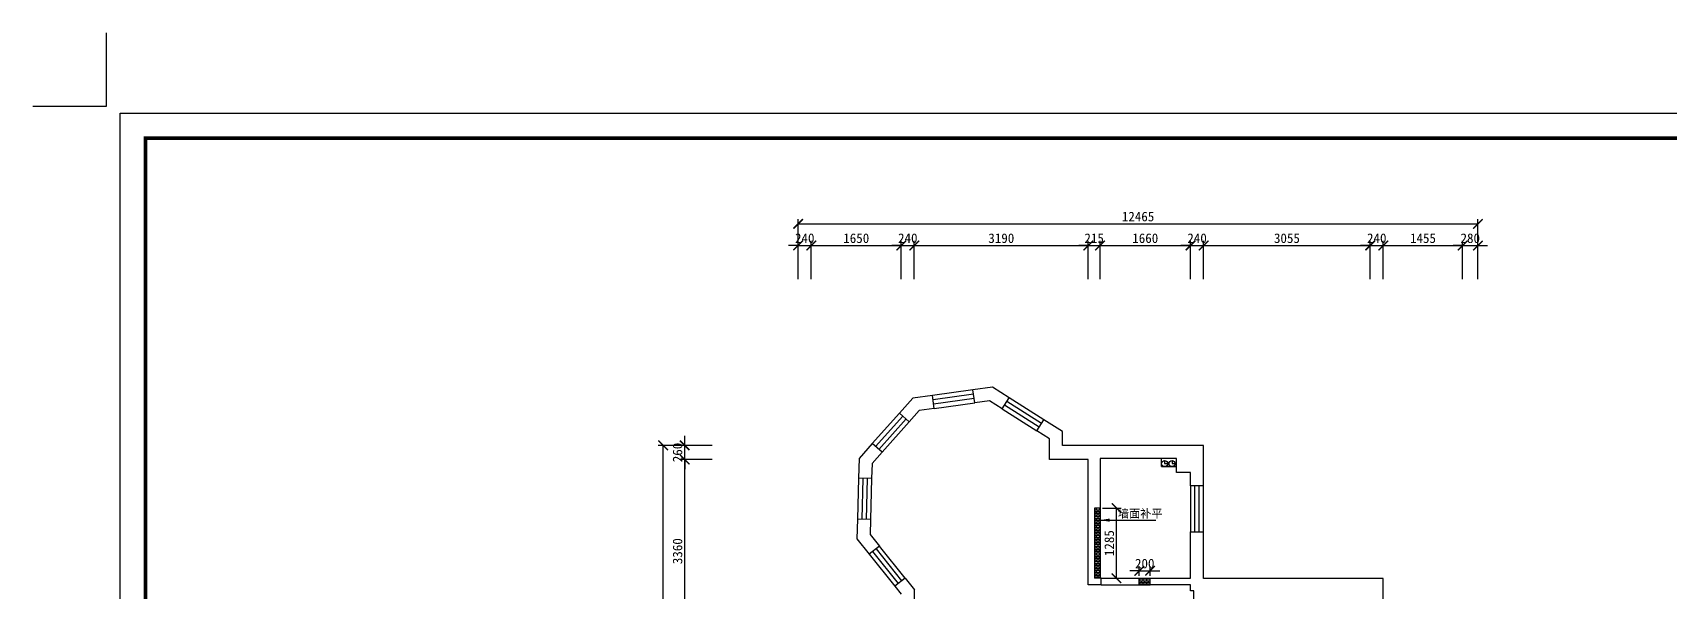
# Model space of a CAD drawing. Header units: millimetres. Extents: x -1705246 to 222838, y -3231245 to 126310.
# Drawn here: x -54845 to -24833, y 100624 to 110864 of the extents above; entities that cross this region are included whole.
import ezdxf

# ---------------------------------------------------------------- set-up
doc = ezdxf.new("R2010")
doc.units = ezdxf.units.MM
doc.header["$PDMODE"] = 35
doc.layers.add('0-01图框模板说明', color=2, linetype='Continuous')
doc.layers.add('0-02图框细线', color=136, linetype='Continuous')
doc.layers.add('Z not print', color=8, linetype='Continuous', plot=False)
doc.styles.get("Standard").update_dxf_attribs({"font": ''})
doc.styles.add('仿宋', font='')
doc.styles.get('Standard').set_extended_font_data('SimSun')
doc.styles.get('仿宋').set_extended_font_data('SimSun')
doc.dimstyles.new('ISO-25', dxfattribs={"dimscale": 70, "dimtxt": 2.5, "dimasz": 2.5, "dimexe": 1.25, "dimexo": 0.625, "dimtad": 1, "dimdec": 0, "dimtxsty": 'Standard', "dimblk": 'ARCHTICK', "dimcen": 2.5, "dimclrd": 251, "dimclre": 251, "dimclrt": 3, "dimadec": 0, "dimazin": 0, "dimtfac": 1, "dimtdec": 0, "dimtix": 1, "dimtmove": 2, "dimatfit": 3, "dimfxl": 1, "dimarcsym": 0})
pattern_1 = [(0, (0, 91991.57), (0, 31.75), []), (90, (0, 91991.57), (-63.5, 4e-15), [31.75, -31.75]), (90, (31.75, 91991.57), (-63.5, 4e-15), [-31.75, 31.75])]

# ---------------------------------------------------------------- blocks, each defined once
blk = doc.blocks.new('_ArchTick')
at = {"color": 0, "linetype": 'ByBlock', "const_width": 0.15}
blk.add_lwpolyline([(-0.5, -0.5), (0.5, 0.5)], dxfattribs=at)
blk = doc.blocks.new('*D284')
at = {"color": 251, "lineweight": -2}
for p, q in [((-42386, 103039), (-42976, 103039)), ((-42889, 99679), (-42889, 103039)), ((-42386, 99679), (-42976, 99679))]:
    blk.add_line(p, q, dxfattribs=at)
at = {"layer": 'Defpoints', "color": 0}
for p in [(-42889, 103039), (-42342, 103039), (-42342, 99679)]:
    blk.add_point(p, dxfattribs=at)
at = {"color": 251, "lineweight": -2, "xscale": 175, "yscale": 175, "zscale": 175}
for p, rotation in [((-42889, 103039), 90), ((-42889, 99679), 270)]:
    blk.add_blockref('_ArchTick', p, dxfattribs=dict(at, rotation=rotation))
at = {"color": 3, "insert": (-43020, 101359), "char_height": 175, "attachment_point": 5, "rotation": 90}
blk.add_mtext('3360', dxfattribs=at)
blk = doc.blocks.new('*D285')
at = {"color": 251, "lineweight": -2}
for p, q in [((-42386, 103299), (-42976, 103299)), ((-42889, 103299), (-42889, 103474)), ((-42889, 103039), (-42889, 103299)), ((-42386, 103039), (-42976, 103039)), ((-42889, 103039), (-42889, 102864))]:
    blk.add_line(p, q, dxfattribs=at)
at = {"layer": 'Defpoints', "color": 0}
for p in [(-42889, 103299), (-42342, 103299), (-42342, 103039)]:
    blk.add_point(p, dxfattribs=at)
at = {"color": 251, "lineweight": -2, "xscale": 175, "yscale": 175, "zscale": 175}
for p, rotation in [((-42889, 103299), 270), ((-42889, 103039), 90)]:
    blk.add_blockref('_ArchTick', p, dxfattribs=dict(at, rotation=rotation))
at = {"color": 3, "insert": (-43020, 103169), "char_height": 175, "attachment_point": 5, "rotation": 90}
blk.add_mtext('260', dxfattribs=at)
blk = doc.blocks.new('*D306')
at = {"color": 251, "lineweight": -2}
for p, q in [((-40808, 106964), (-40983, 106964)), ((-40808, 106344), (-40808, 107052)), ((-40808, 106964), (-40568, 106964)), ((-40568, 106344), (-40568, 107052)), ((-40568, 106964), (-40393, 106964))]:
    blk.add_line(p, q, dxfattribs=at)
at = {"layer": 'Defpoints', "color": 0}
for p in [(-40568, 106964), (-40808, 106301), (-40568, 106301)]:
    blk.add_point(p, dxfattribs=at)
at = {"color": 251, "lineweight": -2, "xscale": 175, "yscale": 175, "zscale": 175}
blk.add_blockref('_ArchTick', (-40808, 106964), dxfattribs=at)
at = {"color": 251, "lineweight": -2, "xscale": 175, "yscale": 175, "zscale": 175, "rotation": 180}
blk.add_blockref('_ArchTick', (-40568, 106964), dxfattribs=at)
at = {"color": 3, "insert": (-40688, 107096), "char_height": 175, "attachment_point": 5}
blk.add_mtext('240', dxfattribs=at)
blk = doc.blocks.new('*D307')
at = {"color": 251, "lineweight": -2}
for p, q in [((-40568, 106344), (-40568, 107052)), ((-40568, 106964), (-38918, 106964)), ((-38918, 106344), (-38918, 107052))]:
    blk.add_line(p, q, dxfattribs=at)
at = {"layer": 'Defpoints', "color": 0}
for p in [(-38918, 106964), (-40568, 106301), (-38918, 106301)]:
    blk.add_point(p, dxfattribs=at)
at = {"color": 251, "lineweight": -2, "xscale": 175, "yscale": 175, "zscale": 175, "rotation": 180}
blk.add_blockref('_ArchTick', (-40568, 106964), dxfattribs=at)
at = {"color": 251, "lineweight": -2, "xscale": 175, "yscale": 175, "zscale": 175}
blk.add_blockref('_ArchTick', (-38918, 106964), dxfattribs=at)
at = {"color": 3, "insert": (-39743, 107096), "char_height": 175, "attachment_point": 5}
blk.add_mtext('1650', dxfattribs=at)
blk = doc.blocks.new('*D308')
at = {"color": 251, "lineweight": -2}
for p, q in [((-38918, 106964), (-39093, 106964)), ((-38918, 106344), (-38918, 107052)), ((-38918, 106964), (-38678, 106964)), ((-38678, 106344), (-38678, 107052)), ((-38678, 106964), (-38503, 106964))]:
    blk.add_line(p, q, dxfattribs=at)
at = {"layer": 'Defpoints', "color": 0}
for p in [(-38678, 106964), (-38918, 106301), (-38678, 106301)]:
    blk.add_point(p, dxfattribs=at)
at = {"color": 251, "lineweight": -2, "xscale": 175, "yscale": 175, "zscale": 175}
blk.add_blockref('_ArchTick', (-38918, 106964), dxfattribs=at)
at = {"color": 251, "lineweight": -2, "xscale": 175, "yscale": 175, "zscale": 175, "rotation": 180}
blk.add_blockref('_ArchTick', (-38678, 106964), dxfattribs=at)
at = {"color": 3, "insert": (-38798, 107096), "char_height": 175, "attachment_point": 5}
blk.add_mtext('240', dxfattribs=at)
blk = doc.blocks.new('*D309')
at = {"color": 251, "lineweight": -2}
for p, q in [((-38678, 106344), (-38678, 107052)), ((-38678, 106964), (-35488, 106964)), ((-35488, 106344), (-35488, 107052))]:
    blk.add_line(p, q, dxfattribs=at)
at = {"layer": 'Defpoints', "color": 0}
for p in [(-35488, 106964), (-38678, 106301), (-35488, 106301)]:
    blk.add_point(p, dxfattribs=at)
at = {"color": 251, "lineweight": -2, "xscale": 175, "yscale": 175, "zscale": 175, "rotation": 180}
blk.add_blockref('_ArchTick', (-38678, 106964), dxfattribs=at)
at = {"color": 251, "lineweight": -2, "xscale": 175, "yscale": 175, "zscale": 175}
blk.add_blockref('_ArchTick', (-35488, 106964), dxfattribs=at)
at = {"color": 3, "insert": (-37083, 107096), "char_height": 175, "attachment_point": 5}
blk.add_mtext('3190', dxfattribs=at)
blk = doc.blocks.new('*D310')
at = {"color": 251, "lineweight": -2}
for p, q in [((-35488, 106964), (-35663, 106964)), ((-35488, 106344), (-35488, 107052)), ((-35488, 106964), (-35273, 106964)), ((-35273, 106344), (-35273, 107052)), ((-35273, 106964), (-35098, 106964))]:
    blk.add_line(p, q, dxfattribs=at)
at = {"layer": 'Defpoints', "color": 0}
for p in [(-35273, 106964), (-35488, 106301), (-35273, 106301)]:
    blk.add_point(p, dxfattribs=at)
at = {"color": 251, "lineweight": -2, "xscale": 175, "yscale": 175, "zscale": 175}
blk.add_blockref('_ArchTick', (-35488, 106964), dxfattribs=at)
at = {"color": 251, "lineweight": -2, "xscale": 175, "yscale": 175, "zscale": 175, "rotation": 180}
blk.add_blockref('_ArchTick', (-35273, 106964), dxfattribs=at)
at = {"color": 3, "insert": (-35380, 107096), "char_height": 175, "attachment_point": 5}
blk.add_mtext('215', dxfattribs=at)
blk = doc.blocks.new('*D311')
at = {"color": 251, "lineweight": -2}
for p, q in [((-35273, 106344), (-35273, 107052)), ((-35273, 106964), (-33613, 106964)), ((-33613, 106344), (-33613, 107052))]:
    blk.add_line(p, q, dxfattribs=at)
at = {"layer": 'Defpoints', "color": 0}
for p in [(-33613, 106964), (-35273, 106301), (-33613, 106301)]:
    blk.add_point(p, dxfattribs=at)
at = {"color": 251, "lineweight": -2, "xscale": 175, "yscale": 175, "zscale": 175, "rotation": 180}
blk.add_blockref('_ArchTick', (-35273, 106964), dxfattribs=at)
at = {"color": 251, "lineweight": -2, "xscale": 175, "yscale": 175, "zscale": 175}
blk.add_blockref('_ArchTick', (-33613, 106964), dxfattribs=at)
at = {"color": 3, "insert": (-34443, 107096), "char_height": 175, "attachment_point": 5}
blk.add_mtext('1660', dxfattribs=at)
blk = doc.blocks.new('*D312')
at = {"color": 251, "lineweight": -2}
for p, q in [((-33613, 106964), (-33788, 106964)), ((-33613, 106344), (-33613, 107052)), ((-33613, 106964), (-33373, 106964)), ((-33373, 106344), (-33373, 107052)), ((-33373, 106964), (-33198, 106964))]:
    blk.add_line(p, q, dxfattribs=at)
at = {"layer": 'Defpoints', "color": 0}
for p in [(-33373, 106964), (-33613, 106301), (-33373, 106301)]:
    blk.add_point(p, dxfattribs=at)
at = {"color": 251, "lineweight": -2, "xscale": 175, "yscale": 175, "zscale": 175}
blk.add_blockref('_ArchTick', (-33613, 106964), dxfattribs=at)
at = {"color": 251, "lineweight": -2, "xscale": 175, "yscale": 175, "zscale": 175, "rotation": 180}
blk.add_blockref('_ArchTick', (-33373, 106964), dxfattribs=at)
at = {"color": 3, "insert": (-33493, 107096), "char_height": 175, "attachment_point": 5}
blk.add_mtext('240', dxfattribs=at)
blk = doc.blocks.new('*D313')
at = {"color": 251, "lineweight": -2}
for p, q in [((-33373, 106344), (-33373, 107052)), ((-33373, 106964), (-30318, 106964)), ((-30318, 106344), (-30318, 107052))]:
    blk.add_line(p, q, dxfattribs=at)
at = {"layer": 'Defpoints', "color": 0}
for p in [(-30318, 106964), (-33373, 106301), (-30318, 106301)]:
    blk.add_point(p, dxfattribs=at)
at = {"color": 251, "lineweight": -2, "xscale": 175, "yscale": 175, "zscale": 175, "rotation": 180}
blk.add_blockref('_ArchTick', (-33373, 106964), dxfattribs=at)
at = {"color": 251, "lineweight": -2, "xscale": 175, "yscale": 175, "zscale": 175}
blk.add_blockref('_ArchTick', (-30318, 106964), dxfattribs=at)
at = {"color": 3, "insert": (-31845, 107096), "char_height": 175, "attachment_point": 5}
blk.add_mtext('3055', dxfattribs=at)
blk = doc.blocks.new('*D314')
at = {"color": 251, "lineweight": -2}
for p, q in [((-30318, 106964), (-30493, 106964)), ((-30318, 106344), (-30318, 107052)), ((-30318, 106964), (-30078, 106964)), ((-30078, 106344), (-30078, 107052)), ((-30078, 106964), (-29903, 106964))]:
    blk.add_line(p, q, dxfattribs=at)
at = {"layer": 'Defpoints', "color": 0}
for p in [(-30078, 106964), (-30318, 106301), (-30078, 106301)]:
    blk.add_point(p, dxfattribs=at)
at = {"color": 251, "lineweight": -2, "xscale": 175, "yscale": 175, "zscale": 175}
blk.add_blockref('_ArchTick', (-30318, 106964), dxfattribs=at)
at = {"color": 251, "lineweight": -2, "xscale": 175, "yscale": 175, "zscale": 175, "rotation": 180}
blk.add_blockref('_ArchTick', (-30078, 106964), dxfattribs=at)
at = {"color": 3, "insert": (-30198, 107096), "char_height": 175, "attachment_point": 5}
blk.add_mtext('240', dxfattribs=at)
blk = doc.blocks.new('*D315')
at = {"color": 251, "lineweight": -2}
for p, q in [((-30078, 106344), (-30078, 107052)), ((-30078, 106964), (-28623, 106964)), ((-28623, 106344), (-28623, 107052))]:
    blk.add_line(p, q, dxfattribs=at)
at = {"layer": 'Defpoints', "color": 0}
for p in [(-28623, 106964), (-30078, 106301), (-28623, 106301)]:
    blk.add_point(p, dxfattribs=at)
at = {"color": 251, "lineweight": -2, "xscale": 175, "yscale": 175, "zscale": 175, "rotation": 180}
blk.add_blockref('_ArchTick', (-30078, 106964), dxfattribs=at)
at = {"color": 251, "lineweight": -2, "xscale": 175, "yscale": 175, "zscale": 175}
blk.add_blockref('_ArchTick', (-28623, 106964), dxfattribs=at)
at = {"color": 3, "insert": (-29350, 107096), "char_height": 175, "attachment_point": 5}
blk.add_mtext('1455', dxfattribs=at)
blk = doc.blocks.new('*D316')
at = {"color": 251, "lineweight": -2}
for p, q in [((-28623, 106964), (-28798, 106964)), ((-28623, 106344), (-28623, 107052)), ((-28623, 106964), (-28343, 106964)), ((-28343, 106344), (-28343, 107052)), ((-28343, 106964), (-28168, 106964))]:
    blk.add_line(p, q, dxfattribs=at)
at = {"layer": 'Defpoints', "color": 0}
for p in [(-28343, 106964), (-28623, 106301), (-28343, 106301)]:
    blk.add_point(p, dxfattribs=at)
at = {"color": 251, "lineweight": -2, "xscale": 175, "yscale": 175, "zscale": 175}
blk.add_blockref('_ArchTick', (-28623, 106964), dxfattribs=at)
at = {"color": 251, "lineweight": -2, "xscale": 175, "yscale": 175, "zscale": 175, "rotation": 180}
blk.add_blockref('_ArchTick', (-28343, 106964), dxfattribs=at)
at = {"color": 3, "insert": (-28483, 107096), "char_height": 175, "attachment_point": 5}
blk.add_mtext('280', dxfattribs=at)
blk = doc.blocks.new('hgggg')
at = {"layer": '0-01图框模板说明', "color": 2, "const_width": 0.724}
blk.add_lwpolyline([(3637.38, 670.41), (3637.38, 383.41), (3227.38, 383.41), (3227.38, 670.41)], close=True, dxfattribs=at)
at = {"layer": '0-02图框细线'}
blk.add_lwpolyline([(3642.38, 675.41), (3642.38, 378.41), (3222.38, 378.41), (3222.38, 675.41)], close=True, dxfattribs=at)
at = {"layer": 'Z not print', "color": 5}
blk.add_lwpolyline([(3219.62, 691.34), (3219.62, 676.74), (3205.02, 676.74)], dxfattribs=at)
blk = doc.blocks.new('*D321')
at = {"color": 251, "lineweight": -2}
for p, q in [((-34553, 101000), (-34728, 101000)), ((-34553, 100908), (-34553, 101087)), ((-34553, 101000), (-34353, 101000)), ((-34353, 100908), (-34353, 101087)), ((-34353, 101000), (-34178, 101000))]:
    blk.add_line(p, q, dxfattribs=at)
at = {"layer": 'Defpoints', "color": 0}
for p in [(-34553, 100864), (-34353, 101000), (-34353, 100864)]:
    blk.add_point(p, dxfattribs=at)
at = {"color": 251, "lineweight": -2, "xscale": 175, "yscale": 175, "zscale": 175}
blk.add_blockref('_ArchTick', (-34553, 101000), dxfattribs=at)
at = {"color": 251, "lineweight": -2, "xscale": 175, "yscale": 175, "zscale": 175, "rotation": 180}
blk.add_blockref('_ArchTick', (-34353, 101000), dxfattribs=at)
at = {"color": 3, "insert": (-34453, 101131), "char_height": 175, "attachment_point": 5}
blk.add_mtext('200', dxfattribs=at)
blk = doc.blocks.new('*D322')
at = {"color": 251, "lineweight": -2}
for p, q in [((-35229, 102149), (-34883, 102149)), ((-34971, 100864), (-34971, 102149)), ((-35229, 100864), (-34883, 100864))]:
    blk.add_line(p, q, dxfattribs=at)
at = {"layer": 'Defpoints', "color": 0}
for p in [(-35273, 102149), (-34971, 102149), (-35273, 100864)]:
    blk.add_point(p, dxfattribs=at)
at = {"color": 251, "lineweight": -2, "xscale": 175, "yscale": 175, "zscale": 175}
for p, rotation in [((-34971, 102149), 90), ((-34971, 100864), 270)]:
    blk.add_blockref('_ArchTick', p, dxfattribs=dict(at, rotation=rotation))
at = {"color": 3, "insert": (-35102, 101507), "char_height": 175, "attachment_point": 5, "rotation": 90}
blk.add_mtext('1285', dxfattribs=at)
blk = doc.blocks.new('*D333')
at = {"color": 251, "lineweight": -2}
for p, q in [((-42933, 103299), (-43373, 103299)), ((-43285, 88939), (-43285, 103299)), ((-42933, 88939), (-43373, 88939))]:
    blk.add_line(p, q, dxfattribs=at)
at = {"layer": 'Defpoints', "color": 0}
for p in [(-43285, 103299), (-42889, 103299), (-42889, 88939)]:
    blk.add_point(p, dxfattribs=at)
at = {"color": 251, "lineweight": -2, "xscale": 175, "yscale": 175, "zscale": 175}
for p, rotation in [((-43285, 103299), 90), ((-43285, 88939), 270)]:
    blk.add_blockref('_ArchTick', p, dxfattribs=dict(at, rotation=rotation))
at = {"color": 3, "insert": (-43417, 96119), "char_height": 175, "attachment_point": 5, "rotation": 90}
blk.add_mtext('14360', dxfattribs=at)
blk = doc.blocks.new('*D334')
at = {"color": 251, "lineweight": -2}
for p, q in [((-40808, 107008), (-40808, 107449)), ((-28343, 107008), (-28343, 107449)), ((-40808, 107361), (-28343, 107361))]:
    blk.add_line(p, q, dxfattribs=at)
at = {"layer": 'Defpoints', "color": 0}
for p in [(-28343, 107361), (-40808, 106964), (-28343, 106964)]:
    blk.add_point(p, dxfattribs=at)
at = {"color": 251, "lineweight": -2, "xscale": 175, "yscale": 175, "zscale": 175, "rotation": 180}
blk.add_blockref('_ArchTick', (-40808, 107361), dxfattribs=at)
at = {"color": 251, "lineweight": -2, "xscale": 175, "yscale": 175, "zscale": 175}
blk.add_blockref('_ArchTick', (-28343, 107361), dxfattribs=at)
at = {"color": 3, "insert": (-34575, 107493), "char_height": 175, "attachment_point": 5}
blk.add_mtext('12465', dxfattribs=at)

msp = doc.modelspace()

# ---------------------------------------------------------------- hatches: boundary and pattern name
h = msp.add_hatch()
h.set_pattern_fill('BRICK', color=6, scale=5, style=0)
h.set_pattern_definition(pattern_1)
h.paths.add_polyline_path([(-35372.8, 100864.3), (-35272.8, 100864.3), (-35272.8, 102149.3), (-35372.8, 102149.3)])
h = msp.add_hatch()
h.set_pattern_fill('BRICK', color=6, scale=5, style=0)
h.set_pattern_definition(pattern_1)
h.paths.add_polyline_path([(-34352.8, 100864.3), (-34552.8, 100864.3), (-34552.8, 100739.3), (-34352.8, 100739.3)])

# ---------------------------------------------------------------- linework, layer by layer
for p, q in [((-38706.8, 104161.9), (-38949.3, 103890.6)), ((-38346.5, 104212.1), (-38706.8, 104161.9)), ((-38313.4, 103974.4), (-38346.5, 104212.1)), ((-37243.3, 104365.8), (-37603.6, 104315.6)), ((-37570.5, 104077.9), (-37603.6, 104315.6)), ((-36935.9, 104171), (-37243.3, 104365.8)), ((-37064.4, 103968.3), (-36935.9, 104171)), ((-38770.3, 103730.7), (-38949.3, 103890.6)), ((-38586.5, 103936.4), (-38770.3, 103730.7)), ((-38313.4, 103974.4), (-38586.5, 103936.4)), ((-37297.4, 104115.9), (-37570.5, 104077.9)), ((-37064.4, 103968.3), (-37297.4, 104115.9)), ((-36430.8, 103566.9), (-36302.4, 103769.7)), ((-36197.8, 103419.3), (-36430.8, 103566.9)), ((-35957.8, 103551.4), (-36302.4, 103769.7)), ((-35957.8, 103299.3), (-35957.8, 103551.4)), ((-39449.1, 103331.4), (-39691.5, 103060.1)), ((-39270.1, 103171.5), (-39449.1, 103331.4)), ((-36197.8, 103039.3), (-36197.8, 103419.3)), ((-33372.8, 103299.3), (-35957.8, 103299.3)), ((-33372.8, 102559.3), (-33372.8, 103299.3)), ((-39691.5, 103060.1), (-39701.1, 102696.4)), ((-39453.9, 102965.8), (-39461.1, 102690.1)), ((-39270.1, 103171.5), (-39453.9, 102965.8)), ((-35487.8, 103039.3), (-36197.8, 103039.3)), ((-35487.8, 100739.3), (-35487.8, 103039.3)), ((-33872.8, 103059.3), (-35272.8, 103059.3)), ((-35272.8, 103059.3), (-35272.8, 102149.3)), ((-34142.8, 102909.3), (-34142.8, 103059.3)), ((-33872.8, 102799.3), (-33872.8, 103059.3)), ((-39461.1, 102690.1), (-39701.1, 102696.4)), ((-34142.8, 102909.3), (-33872.8, 102909.3)), ((-33612.8, 102799.3), (-33872.8, 102799.3)), ((-33612.8, 102559.3), (-33612.8, 102799.3)), ((-33372.8, 102559.3), (-33612.8, 102559.3)), ((-35272.8, 102149.3), (-35372.8, 102149.3)), ((-39720.7, 101946.7), (-39730.3, 101583.1)), ((-39480.8, 101940.4), (-39720.7, 101946.7)), ((-39480.8, 101940.4), (-39488, 101664.6)), ((-39730.3, 101583.1), (-39504.7, 101301.5)), ((-39317.3, 101451.5), (-39504.7, 101301.5)), ((-39488, 101664.6), (-39317.3, 101451.5)), ((-33612.8, 100864.3), (-33612.8, 101714.3)), ((-33612.8, 101714.3), (-33372.8, 101714.3)), ((-33372.8, 100859.3), (-33372.8, 101714.3)), ((-38848.5, 100866.1), (-39035.8, 100716.1)), ((-38848.5, 100866.1), (-38677.8, 100653)), ((-35252.8, 100864.3), (-35372.8, 100864.3)), ((-35252.8, 100739.3), (-35252.8, 100864.3)), ((-34552.8, 100739.3), (-34552.8, 100864.3)), ((-34352.8, 100739.3), (-34352.8, 100864.3)), ((-34352.8, 100864.3), (-33612.8, 100864.3)), ((-30077.8, 100859.3), (-33372.8, 100859.3)), ((-30077.8, 100109.3), (-30077.8, 100859.3)), ((-39035.8, 100716.1), (-38917.8, 100568.7)), ((-38677.8, 99679.3), (-38677.8, 100653)), ((-35252.8, 100739.3), (-35487.8, 100739.3)), ((-33612.8, 100739.3), (-34352.8, 100739.3)), ((-33612.8, 100629.3), (-33612.8, 100739.3)), ((-33552.8, 100629.3), (-33612.8, 100629.3)), ((-33552.8, 99679.3), (-33552.8, 100629.3))]:
    msp.add_line(p, q)
at = {"color": 250}
for p, q in [((-37603.6, 104315.6), (-38346.5, 104212.1)), ((-36302.4, 103769.7), (-36935.9, 104171)), ((-38949.3, 103890.6), (-39449.1, 103331.4)), ((-38313.4, 103974.4), (-37570.5, 104077.9)), ((-37064.4, 103968.3), (-36430.8, 103566.9)), ((-38770.3, 103730.7), (-39270.1, 103171.5)), ((-39701.1, 102696.4), (-39720.7, 101946.7)), ((-39461.1, 102690.1), (-39480.8, 101940.4)), ((-33612.8, 102559.3), (-33612.8, 101714.3)), ((-33372.8, 101714.3), (-33372.8, 102559.3)), ((-38848.5, 100866.1), (-39317.3, 101451.5)), ((-39504.7, 101301.5), (-39035.8, 100716.1)), ((-35252.8, 100864.3), (-34352.8, 100864.3)), ((-35252.8, 100739.3), (-34352.8, 100739.3))]:
    msp.add_line(p, q, dxfattribs=at)
at = {"color": 1}
for p, q in [((-37592.6, 104236.3), (-38335.4, 104132.9)), ((-37581.6, 104157.1), (-38324.4, 104053.6)), ((-36388, 103634.5), (-37021.5, 104035.9)), ((-36345.2, 103702.1), (-36978.7, 104103.5)), ((-38889.6, 103837.3), (-39389.4, 103278.1)), ((-38830, 103784), (-39329.8, 103224.8)), ((-39621.1, 102694.3), (-39640.8, 101944.6)), ((-39541.1, 102692.2), (-39560.8, 101942.5)), ((-33532.8, 101714.3), (-33532.8, 102559.3)), ((-33452.8, 101714.3), (-33452.8, 102559.3)), ((-39442.2, 101351.5), (-38973.4, 100766.1)), ((-39379.8, 101401.5), (-38910.9, 100816.1))]:
    msp.add_line(p, q, dxfattribs=at)
at = {"color": 0}
for p, q in [((-35372.8, 102149.3), (-35372.8, 100864.3)), ((-35272.8, 102149.3), (-35272.8, 100864.3))]:
    msp.add_line(p, q, dxfattribs=at)
at = {"color": 250}
for points in [[(-34087.8, 103019.3), (-34087.8, 102964.3), (-34032.8, 102964.3)], [(-33952.6, 103019.3), (-33952.6, 102964.3), (-33897.6, 102964.3)]]:
    msp.add_lwpolyline(points, dxfattribs=at)
at = {"color": 8}
for centre in [(-34087.8, 102964.3), (-33952.6, 102964.3)]:
    msp.add_circle(centre, 55, dxfattribs=at)

# ---------------------------------------------------------------- block references
at = {"layer": '0-02图框细线', "xscale": 92.40000000000146, "yscale": 92.39999999999418, "zscale": 92.39999999999999}
msp.add_blockref('hgggg', (-350989, 46983.9), dxfattribs=at)

# ---------------------------------------------------------------- texts
at = {"insert": (-34944.6, 102124.1), "char_height": 150, "width": 859.994, "attachment_point": 1, "style": '仿宋'}
msp.add_mtext('墙面补平', dxfattribs=at)

# ---------------------------------------------------------------- dimensions: what is measured, and where the dimension line sits
at = {"color": 0}
for base, p1, p2, picture, middle in [((-28342.8, 107361.3), (-40807.8, 106964.4), (-28342.8, 106964.4), '*D334', (-34575.3, 107492.6)), ((-34352.8, 100999.6), (-34552.8, 100864.3), (-34352.8, 100864.3), '*D321', (-34452.8, 101130.8))]:
    dim = msp.add_linear_dim(base=base, p1=p1, p2=p2, dimstyle='ISO-25', dxfattribs=at)
    dim.commit()
    dim.dimension.update_dxf_attribs({"geometry": picture, "text_midpoint": middle})
for base, p1, p2, picture, middle in [((-40567.8, 106964.4), (-40807.8, 106300.5), (-40567.8, 106300.5), '*D306', (-40687.8, 107095.6)), ((-38917.8, 106964.4), (-40567.8, 106300.5), (-38917.8, 106300.5), '*D307', (-39742.8, 107095.6)), ((-38677.8, 106964.4), (-38917.8, 106300.5), (-38677.8, 106300.5), '*D308', (-38797.8, 107095.6)), ((-35487.8, 106964.4), (-38677.8, 106300.5), (-35487.8, 106300.5), '*D309', (-37082.8, 107095.6)), ((-35272.8, 106964.4), (-35487.8, 106300.5), (-35272.8, 106300.5), '*D310', (-35380.3, 107095.6)), ((-33612.8, 106964.4), (-35272.8, 106300.5), (-33612.8, 106300.5), '*D311', (-34442.8, 107095.6)), ((-33372.8, 106964.4), (-33612.8, 106300.5), (-33372.8, 106300.5), '*D312', (-33492.8, 107095.6)), ((-30317.8, 106964.4), (-33372.8, 106300.5), (-30317.8, 106300.5), '*D313', (-31845.3, 107095.6)), ((-30077.8, 106964.4), (-30317.8, 106300.5), (-30077.8, 106300.5), '*D314', (-30197.8, 107095.6)), ((-28622.8, 106964.4), (-30077.8, 106300.5), (-28622.8, 106300.5), '*D315', (-29350.3, 107095.6)), ((-28342.8, 106964.4), (-28622.8, 106300.5), (-28342.8, 106300.5), '*D316', (-28482.8, 107095.6))]:
    dim = msp.add_linear_dim(base=base, p1=p1, p2=p2, dimstyle='ISO-25')
    dim.commit()
    dim.dimension.update_dxf_attribs({"geometry": picture, "text_midpoint": middle})
for base, p1, p2, picture, middle in [((-43285.4, 103299.3), (-42888.8, 88939.3), (-42888.8, 103299.3), '*D333', (-43416.6, 96119.3)), ((-34970.8, 102149.3), (-35272.8, 100864.3), (-35272.8, 102149.3), '*D322', (-35102, 101506.8))]:
    dim = msp.add_linear_dim(base=base, p1=p1, p2=p2, angle=90, dimstyle='ISO-25', dxfattribs=at)
    dim.commit()
    dim.dimension.update_dxf_attribs({"geometry": picture, "text_midpoint": middle})
for base, p1, p2, picture, middle in [((-42888.8, 103299.3), (-42341.8, 103039.3), (-42341.8, 103299.3), '*D285', (-43020.1, 103169.3)), ((-42888.8, 103039.3), (-42341.8, 99679.3), (-42341.8, 103039.3), '*D284', (-43020.1, 101359.3))]:
    dim = msp.add_linear_dim(base=base, p1=p1, p2=p2, angle=270, dimstyle='ISO-25')
    dim.commit()
    dim.dimension.update_dxf_attribs({"geometry": picture, "text_midpoint": middle})

# ---------------------------------------------------------------- leaders
msp.add_leader([(-35272.8, 101928), (-34251.5, 101928)], dimstyle='ISO-25', override={"dimgap": 0.625, "dimtad": 0}, dxfattribs=at)

doc.saveas('drawing.dxf')
